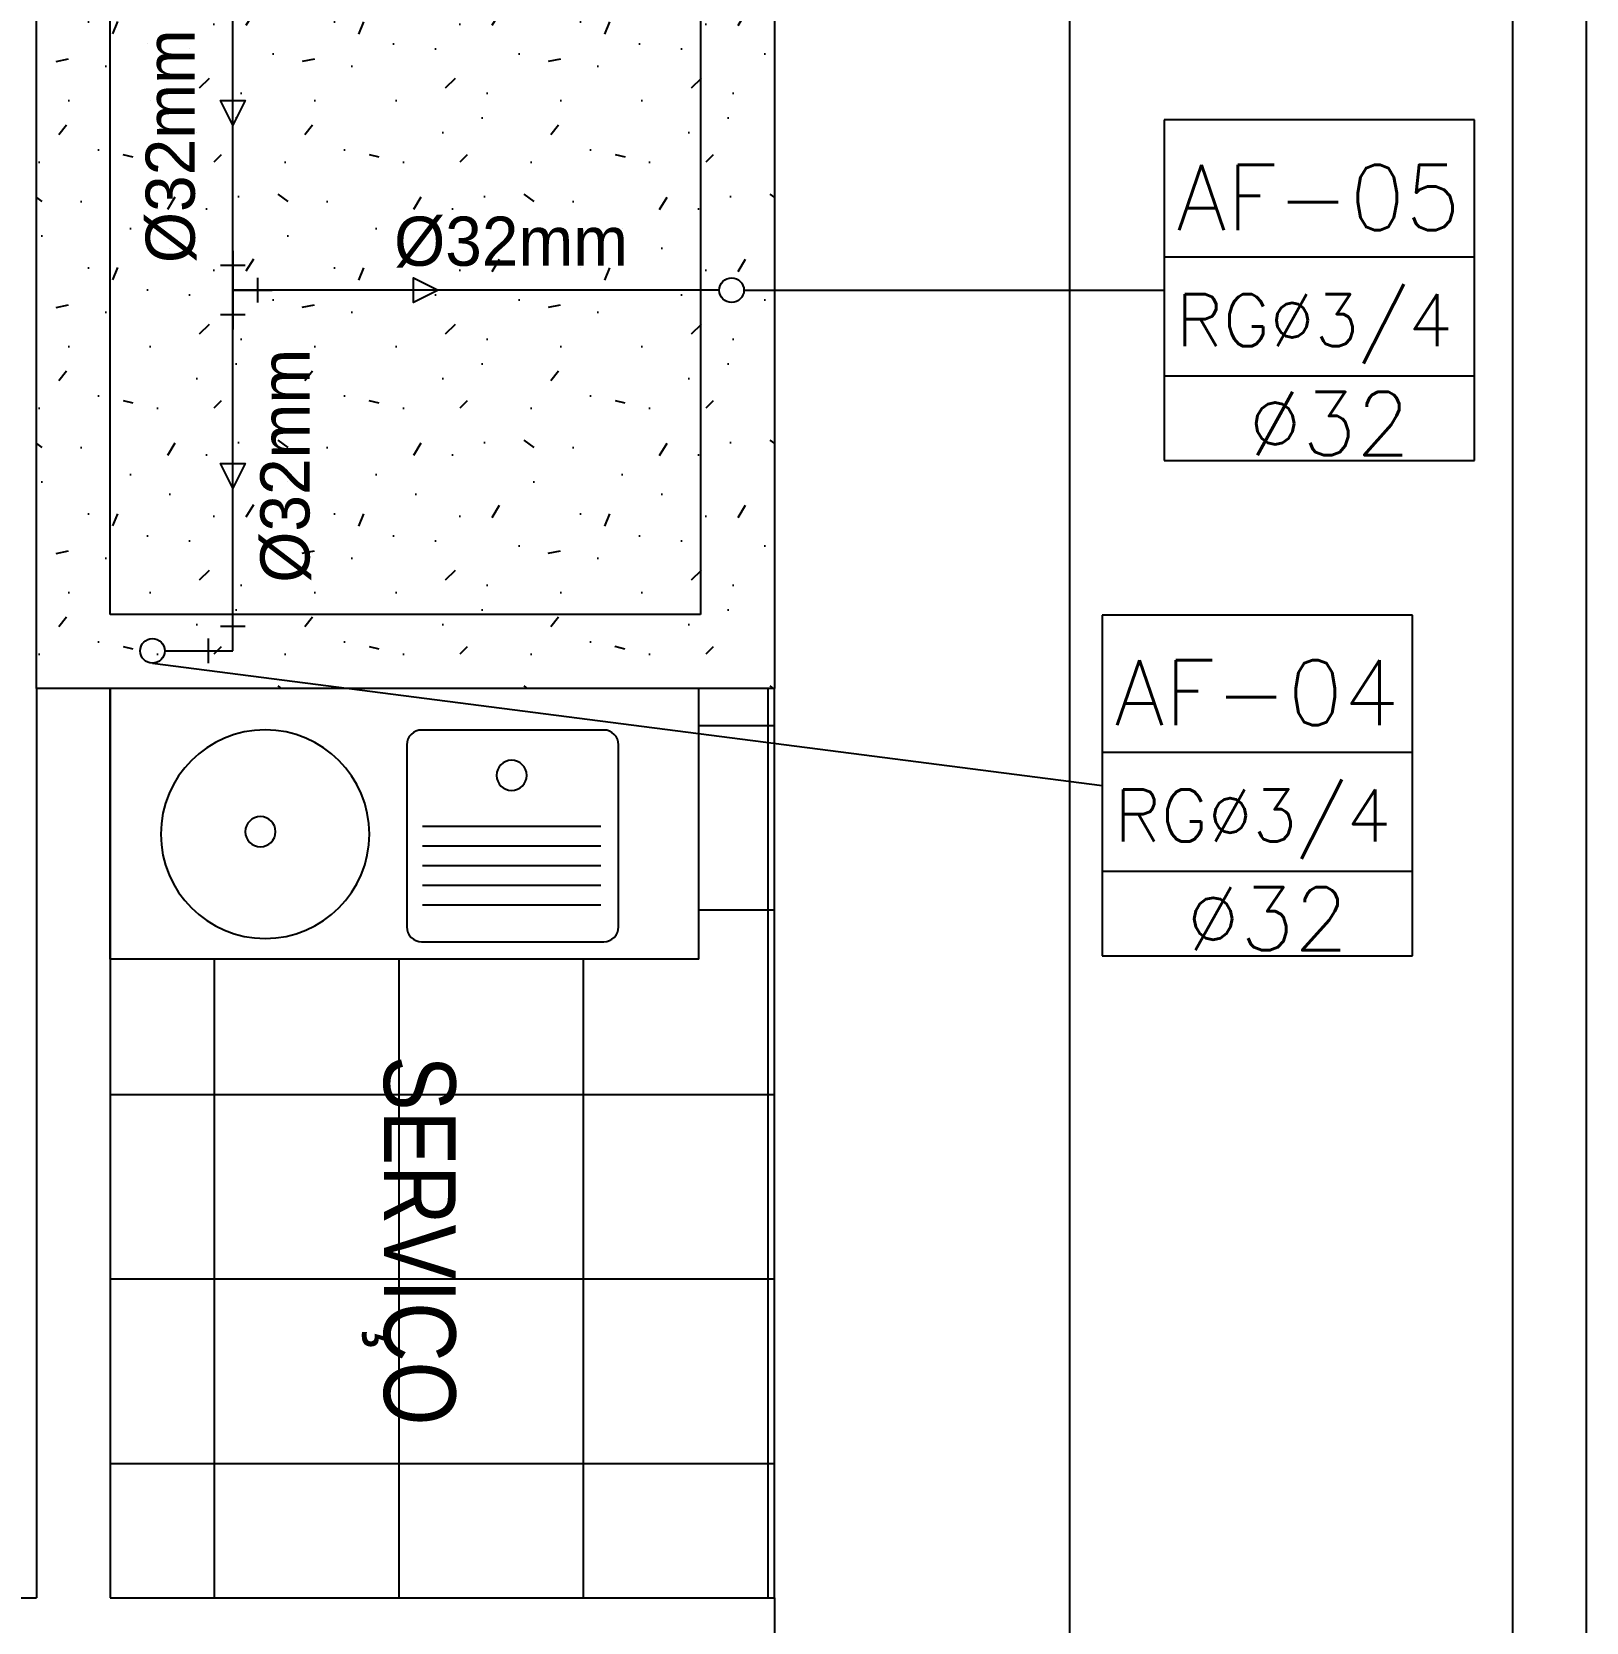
# Model space of a CAD drawing. Header units: millimetres. Extents: x -336 to -33, y -135 to 770.
# Drawn here: x -170.75 to -164.43, y 733.35 to 739.81 of the extents above; entities that cross this region are included whole.
import ezdxf
from ezdxf.enums import TextEntityAlignment as Align

# ---------------------------------------------------------------- set-up
doc = ezdxf.new("R2010")
doc.units = ezdxf.units.MM
doc.header["$LTSCALE"] = 50
doc.header["$MEASUREMENT"] = 0
doc.linetypes.add('HIDDEN2', pattern=[0.1875, 0.125, -0.0625])
for name, color, linetype in [('-HIDRO', 8, 'CONTINUOUS'), ('A-PEN-B', 5, 'CONTINUOUS'), ('AF', 5, 'CONTINUOUS'), ('CONEXOES', 3, 'CONTINUOUS'), ('COTAS01', 7, 'CONTINUOUS'), ('E-txt-g', 3, 'CONTINUOUS'), ('ESPECIFICAÇÃO02', 7, 'CONTINUOUS'), ('Prumadas_L', 1, 'CONTINUOUS'), ('Prumadas_Q', 3, 'CONTINUOUS'), ('Prumadas_T', 2, 'CONTINUOUS'), ('TEXTO', 4, 'CONTINUOUS')]:
    doc.layers.add(name, color=color, linetype=linetype)
doc.layers.add('E-Txt-W', color=7, linetype='CONTINUOUS', lineweight=20)
doc.styles.add('F2', font='swissc.ttf')
doc.styles.add('REG60', font='romans.shx', dxfattribs={"width": 0.8, "height": 0.15})
doc.styles.add('REG80', font='romans.shx', dxfattribs={"width": 0.8, "height": 0.2})
doc.styles.add('ROMANS', font='romans', dxfattribs={"height": 0.1})

# ---------------------------------------------------------------- blocks, each defined once
blk = doc.blocks.new('TXT-AMB75')
at = {"layer": 'E-txt-g', "style": 'REG80', "width": 0.8, "flags": 8}
blk.add_attdef('TXT', text='', height=0.2, dxfattribs=at).set_placement((0.0055, 0.2964), align=Align.CENTER)
at = {"layer": 'E-Txt-W', "style": 'REG60', "width": 0.8, "flags": 8}
blk.add_attdef('TXT', text='', height=0.15, dxfattribs=at).set_placement((0.0055, 0.0271), align=Align.CENTER)
blk = doc.blocks.new('A$C656368A0')
at = {"layer": 'COTAS01', "color": 8}
for p, q in [((0, 1.1964), (0, 0)), ((0, 1.1964), (0.5505, 1.1964)), ((0.1097, 0.997), (0.1097, 0.6345)), ((0.1497, 0.997), (0.1497, 0.6345)), ((0.1897, 0.997), (0.1897, 0.6345)), ((0.2298, 0.997), (0.2298, 0.6345)), ((0.2698, 0.997), (0.2698, 0.6345)), ((0, 0), (0.5505, 0))]:
    blk.add_line(p, q, dxfattribs=at)
for centre in [(0.3736, 0.8158), (0.2591, 0.3053)]:
    blk.add_circle(centre, 0.0307, dxfattribs=at)
at = {"layer": 'ESPECIFICAÇÃO02', "color": 8}
blk.add_lwpolyline([(0.4658, 0.6329, -0.414214), (0.4357, 0.6029), (0.0655, 0.6029, -0.414214), (0.0354, 0.6329), (0.0354, 1.0032, -0.414214), (0.0655, 1.0332), (0.4357, 1.0332, -0.414214), (0.4658, 1.0032)], format="xyb", close=True, dxfattribs=at)
blk.add_circle((0.2541, 0.3149), 0.212, dxfattribs=at)

msp = doc.modelspace()

# ---------------------------------------------------------------- hatches: boundary and pattern name
at = {"layer": '-HIDRO', "linetype": 'Continuous'}
h = msp.add_hatch(dxfattribs=at)
h.set_pattern_fill('STIP2', color=256, angle=-90, style=0, pattern_type=2)
h.set_pattern_definition([(270, (-1269.0817, 789.4025), (1, -2e-16), [0, -1]), (270, (-1269.2417, 789.2825), (1, -2e-16), [0, -1]), (270, (-1269.4817, 789.3325), (1, -2e-16), [0, -1]), (270, (-1269.7117, 788.9825), (1, -2e-16), [0, -1]), (270, (-1269.3517, 789.0125), (1, -2e-16), [0, -1]), (270, (-1269.1117, 788.7425), (1, -2e-16), [0, -1]), (270, (-1269.0417, 789.0925), (1, -2e-16), [0, -1]), (270, (-1269.4517, 788.6725), (1, -2e-16), [0, -1]), (270, (-1269.7717, 788.7225), (1, -2e-16), [0, -1]), (270, (-1269.9217, 789.4625), (1, -2e-16), [0, -1]), (270, (-1269.7217, 789.2825), (1, -2e-16), [0, -1]), (270, (-1269.9117, 789.1425), (1, -2e-16), [0, -1]), (270, (-1269.2717, 788.5325), (1, -2e-16), [0, -1]), (270, (-1269.5217, 788.8525), (1, -2e-16), [0, -1]), (270, (-1269.1917, 788.9325), (1, -2e-16), [0, -1]), (270, (-1269.2817, 788.7625), (1, -2e-16), [0, -1]), (270, (-1269.5517, 789.1225), (1, -2e-16), [0, -1]), (270, (-1269.0117, 788.8425), (1, -2e-16), [0, -1]), (270, (-1269.6017, 788.5325), (1, -2e-16), [0, -1]), (270, (-1269.9017, 788.5625), (1, -2e-16), [0, -1]), (345.9638, (-1269.38175, 789.31253), (-3.000000546, 0.99999806), [0.041231, -4.081875]), (239.0362, (-1269.17175, 789.14253), (2.000002484, 2.999998022), [0.05831, -5.772642]), (248.1986, (-1269.40175, 788.85253), (-0.99999991, -3.000000273), [0.053852, -5.331313]), (59.0362, (-1269.88175, 788.84253), (-2.000002484, -2.999998022), [0.05831, -5.772642]), (323.1301, (-1269.75175, 789.15253), (2.999999918, -2.000000123), [0.05, -4.95]), (225, (-1269.03175, 788.6225), (-4e-16, -1.0000003), [0.056569, -1.357645]), (11.3099, (-1269.65175, 788.69253), (4.000000752, 0.999997632), [0.05099, -5.048029]), (233.1301, (-1269.61175, 789.43253), (-2.000000123, -2.999999918), [0.05, -4.95]), (225, (-1268.98175, 789.3125), (-4e-16, -1.0000003), [0.042426, -1.371787])])
h.paths.add_polyline_path([(-167.7324, 742.744), (-167.7324, 737.144), (-170.7324, 737.144), (-170.7324, 742.744)])
at = {"layer": '-HIDRO'}
h = msp.add_hatch(dxfattribs=at)
h.set_pattern_fill('ANSI37,_O', color=256, scale=6, angle=-45)
h.set_pattern_definition([(360, (-1281.50845, 789.4925), (2e-16, 0.75), []), (90, (-1281.50845, 789.4925), (-0.75, 2e-16), [])])
h.paths.add_polyline_path([(-167.7324, 737.144), (-168.0395, 737.144), (-168.0395, 736.043), (-170.4324, 736.043), (-170.4324, 733.4466), (-167.7324, 733.4466)])
h.paths.add_polyline_path([(-169.5061, 735.6758), (-169.5061, 734.1221), (-168.9244, 734.1221), (-168.9244, 735.6758)], flags=24)

# ---------------------------------------------------------------- linework, layer by layer
at = {"layer": '-HIDRO', "linetype": 'Continuous'}
for p, q in [((-164.4324, 753.5533), (-164.4324, 703.5533)), ((-164.7324, 753.2533), (-164.7324, 703.8533)), ((-166.5324, 748.4511), (-166.5324, 715.3333)), ((-170.7324, 737.144), (-170.7324, 733.4466)), ((-170.4324, 737.144), (-170.4324, 733.4466)), ((-167.7324, 733.4466), (-167.7324, 737.144)), ((-170.4324, 733.4466), (-167.7324, 733.4466)), ((-167.7324, 733.4466), (-167.7324, 716.5333))]:
    msp.add_line(p, q, dxfattribs=at)
msp.add_lwpolyline([(-167.7324, 742.744), (-167.7324, 737.144), (-170.7324, 737.144), (-170.7324, 742.744)], close=True, dxfattribs=at)
at = {"layer": '-HIDRO', "linetype": 'HIDDEN2'}
msp.add_lwpolyline([(-168.0324, 742.444), (-168.0324, 737.444), (-170.4324, 737.444), (-170.4324, 742.444)], close=True, dxfattribs=at)
at = {"layer": '-HIDRO', "linetype": 'Continuous'}
msp.add_lwpolyline([(-170.4324, 733.1466), (-170.4324, 730.4466), (-171.8324, 730.4466), (-171.8324, 733.4466), (-170.7324, 733.4466)], dxfattribs=at)
at = {"layer": 'A-PEN-B'}
for centre in [(-167.9063, 738.7626), (-170.2607, 737.2963)]:
    msp.add_circle(centre, 0.05, dxfattribs=at)
at = {"layer": 'AF', "color": 5, "linetype": 'Continuous'}
for p, q in [((-169.9342, 737.2963), (-169.9342, 743.1227)), ((-167.9563, 738.7626), (-169.9342, 738.7626)), ((-170.2107, 737.2963), (-169.9342, 737.2963))]:
    msp.add_line(p, q, dxfattribs=at)
at = {"layer": 'AF'}
for points in [[(-169.9342, 739.4332, 0), (-169.9842, 739.5332, 0), (-169.8842, 739.5332, 0), (-169.9342, 739.4332, 0)], [(-169.0999, 738.7626, 0), (-169.1999, 738.7126, 0), (-169.1999, 738.8126, 0), (-169.0999, 738.7626, 0)], [(-169.9342, 737.9574, 0), (-169.9842, 738.0574, 0), (-169.8842, 738.0574, 0), (-169.9342, 737.9574, 0)]]:
    msp.add_polyline3d(points, dxfattribs=at)
at = {"layer": 'CONEXOES', "color": 2}
for p, q in [((-169.9342, 738.9226), (-169.9342, 738.6026)), ((-169.8842, 738.8626), (-169.9842, 738.8626)), ((-169.8342, 738.8126), (-169.8342, 738.7126)), ((-169.9342, 738.7626), (-169.7742, 738.7626)), ((-169.8842, 738.6626), (-169.9842, 738.6626)), ((-169.9342, 737.2963), (-169.9342, 737.4563)), ((-169.9842, 737.3963), (-169.8842, 737.3963)), ((-170.0342, 737.3463), (-170.0342, 737.2463)), ((-170.0942, 737.2963), (-169.9342, 737.2963))]:
    msp.add_line(p, q, dxfattribs=at)
at = {"layer": 'Prumadas_L'}
for p, q in [((-164.8867, 738.8967), (-166.1485, 738.8967)), ((-167.8563, 738.7626), (-166.1485, 738.7626)), ((-164.8867, 738.4127), (-166.1485, 738.4127)), ((-170.2607, 737.2463), (-166.4002, 736.7494)), ((-170.2607, 737.2463), (-166.4002, 736.7494)), ((-165.1385, 736.8835), (-166.4002, 736.8835)), ((-165.1385, 736.8835), (-166.4002, 736.8835)), ((-165.1385, 736.3995), (-166.4002, 736.3995)), ((-165.1385, 736.3995), (-166.4002, 736.3995))]:
    msp.add_line(p, q, dxfattribs=at)
at = {"layer": 'Prumadas_Q'}
for p, q in [((-164.8867, 739.4551), (-166.1485, 739.4551)), ((-166.1485, 739.4551), (-166.1485, 738.0701)), ((-164.8867, 738.0701), (-164.8867, 739.4551)), ((-166.1485, 738.0701), (-164.8867, 738.0701)), ((-165.1385, 737.4419), (-166.4002, 737.4419)), ((-166.4002, 737.4419), (-166.4002, 736.0569)), ((-165.1385, 737.4419), (-166.4002, 737.4419)), ((-166.4002, 737.4419), (-166.4002, 736.0569)), ((-165.1385, 736.0569), (-165.1385, 737.4419)), ((-165.1385, 736.0569), (-165.1385, 737.4419)), ((-166.4002, 736.0569), (-165.1385, 736.0569)), ((-166.4002, 736.0569), (-165.1385, 736.0569))]:
    msp.add_line(p, q, dxfattribs=at)

# ---------------------------------------------------------------- block references
at = {"layer": '-HIDRO', "ltscale": 0.35, "xscale": -2, "yscale": 2, "zscale": 2, "rotation": 270}
msp.add_blockref('A$C656368A0', (-170.4324, 736.043), dxfattribs=at)
at = {"layer": '-HIDRO'}
ref = msp.add_blockref('TXT-AMB75', (-169.7521, 734.9087), dxfattribs=dict(at, xscale=1.458, yscale=1.458, zscale=1.458, rotation=270))
ref.add_attrib('TXT', 'SERVIÇO', dxfattribs={"layer": 'E-txt-g', "color": 2, "height": 0.2916, "rotation": 270, "style": 'F2'}).set_placement((-169.3199, 734.8989), align=Align.CENTER)

# ---------------------------------------------------------------- texts
at = {"layer": 'Prumadas_T', "style": 'ROMANS'}
for s, height, p in [('AF-05', 0.2646, (-165.52, 739.0073)), ('RG%%C3/4', 0.21168, (-165.5372, 738.5346)), ('%%C32', 0.25613, (-165.4774, 738.0926)), ('AF-04', 0.2646, (-165.7718, 736.9941)), ('AF-04', 0.2646, (-165.7718, 736.9941)), ('RG%%C3/4', 0.21168, (-165.789, 736.5214)), ('RG%%C3/4', 0.21168, (-165.789, 736.5214)), ('%%C32', 0.25613, (-165.7292, 736.0794)), ('%%C32', 0.25613, (-165.7292, 736.0794))]:
    msp.add_text(s, height=height, rotation=360, dxfattribs=at).set_placement(p, align=Align.CENTER)
at = {"layer": 'TEXTO'}
for p in [(-170.1885, 739.3482), (-169.7223, 738.0488)]:
    msp.add_text('Ø32mm', height=0.2, rotation=90, dxfattribs=at).set_placement(p, align=Align.MIDDLE_CENTER)
msp.add_text('Ø32mm', height=0.2, dxfattribs=at).set_placement((-168.8029, 738.9618), align=Align.MIDDLE_CENTER)

doc.saveas('drawing.dxf')
